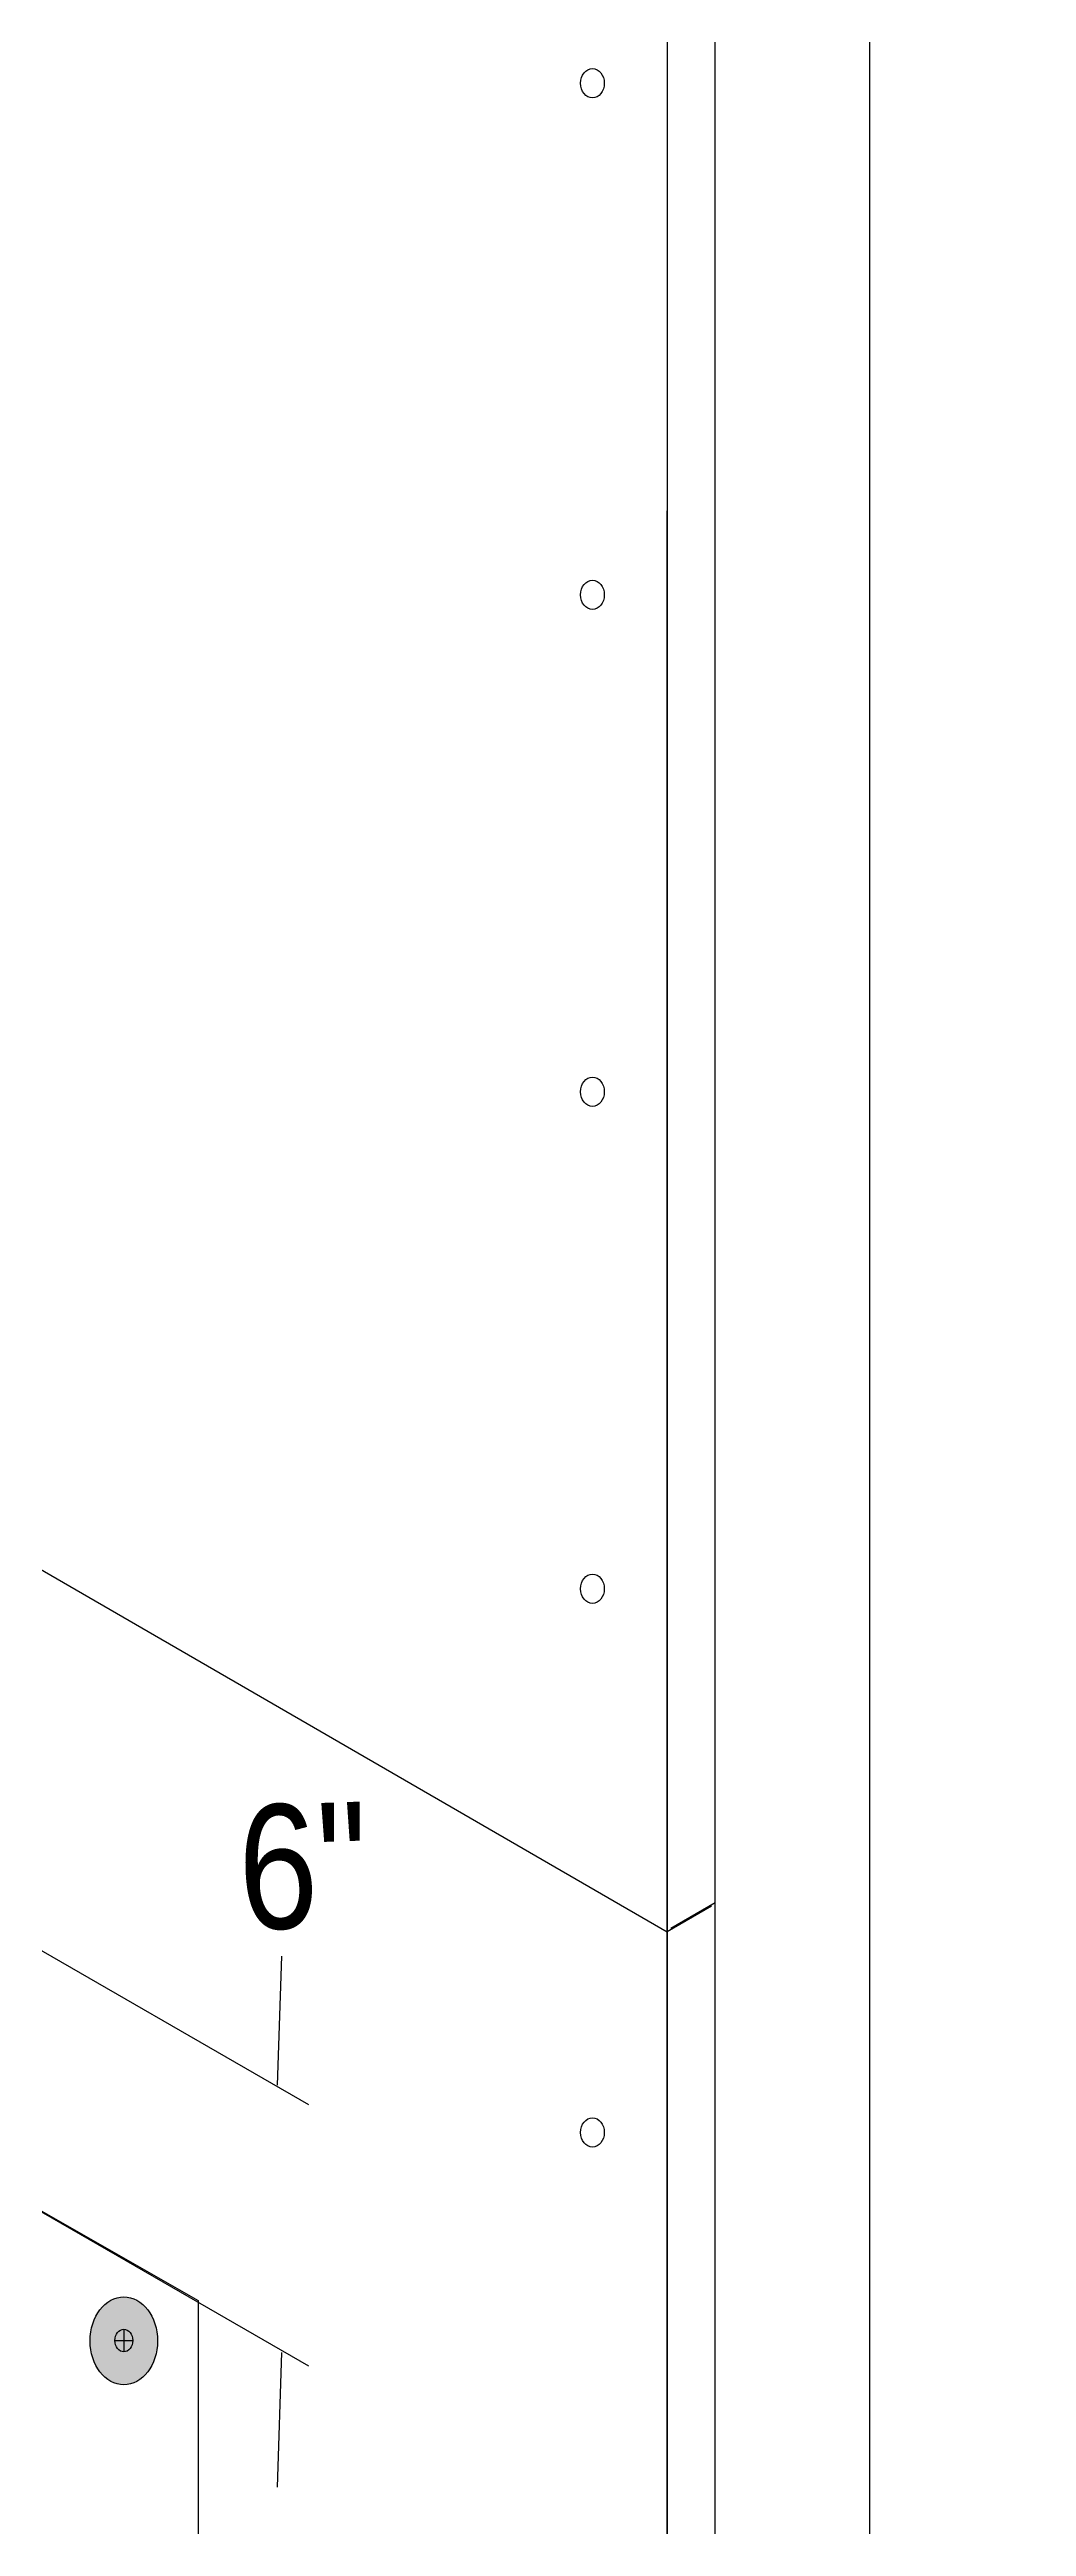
# Model space of a CAD drawing. Extents: x -1140 to 5605, y -816 to 2382.
# Drawn here: x -134.2 to -28.1, y -26 to 243.2 of the extents above; entities that cross this region are included whole.
import ezdxf

# ---------------------------------------------------------------- set-up
doc = ezdxf.new("R2010")
doc.units = 0
doc.header["$MEASUREMENT"] = 0
for name, color, linetype, lineweight in [('G-ANNO-TTLB', 7, 'Continuous', 0), ('TYVEK', 7, 'Continuous', 0), ('wall scratch', 7, 'Continuous', 0)]:
    doc.layers.add(name, color=color, linetype=linetype, lineweight=lineweight)

# ---------------------------------------------------------------- blocks, each defined once
blk = doc.blocks.new('Block_38')
at = {"layer": 'wall scratch', "color": 18, "lineweight": 25, "true_color": 0x000000}
for points in [[(-335.57, -17.59)], [(-66.7, -173.25)]]:
    blk.add_lwpolyline(points, dxfattribs=at)
blk = doc.blocks.new('Block_40')
at = {"layer": 'wall scratch', "color": 18, "lineweight": 25, "true_color": 0x000000}
for centre in [(-75.21, 239.57), (-75.21, 183.96), (-75.21, 129.95), (-75.21, 75.93), (-75.21, 16.83)]:
    blk.add_ellipse(centre, major_axis=(0, 1.59), ratio=0.812499, dxfattribs=at)
blk = doc.blocks.new('Block_89')
at = {"layer": 'TYVEK', "color": 33, "lineweight": 25, "true_color": 0xcc9966}
for points in [[(-227.09, 75.39)], [(-129.46, 20.44)]]:
    blk.add_lwpolyline(points, dxfattribs=at)
blk = doc.blocks.new('Block_96')
at = {"layer": 'TYVEK', "color": 1, "lineweight": 25, "true_color": 0xff0000}
for points in [[(-212.04, 47.4)], [(-129.46, -0.28)]]:
    blk.add_lwpolyline(points, dxfattribs=at)
blk = doc.blocks.new('Block_109')
at = {"layer": 'TYVEK', "color": 1, "lineweight": 25, "true_color": 0xff0000}
for points in [[(-208.11, 49.42)], [(-125.53, 1.74)]]:
    blk.add_lwpolyline(points, dxfattribs=at)
blk = doc.blocks.new('Block_111')
at = {"layer": 'TYVEK', "color": 4, "lineweight": 25, "true_color": 0x00ffff}
for points in [[(-284.56, 87.09)], [(-120.7, -6.52)]]:
    blk.add_lwpolyline(points, dxfattribs=at)

msp = doc.modelspace()

# ---------------------------------------------------------------- hatches: boundary and pattern name
at = {"layer": 'G-ANNO-TTLB', "true_color": 0xff00ff, "transparency": 33554687}
h = msp.add_hatch(color=6, dxfattribs=at)
edge = h.paths.add_edge_path()
edge.add_spline(control_points=[(1815.43, -731.7), (1815.43, -731.7), (-1114.08, -731.7), (-1114.08, -731.7), (-1114.08, -731.7), (-1114.08, 1725.3), (-1114.08, 1725.3), (-1114.08, 1725.3), (1815.43, 1725.3), (1815.43, 1725.3), (1815.43, 1725.3), (1815.43, -731.7), (1815.43, -731.7)], knot_values=[0, 0, 0, 0, 1, 1, 1, 2, 2, 2, 3, 3, 3, 4, 4, 4, 4], degree=3, periodic=0)
edge = h.paths.add_edge_path()
edge.add_spline(control_points=[(-1105.08, 1716.3), (-1105.08, 1716.3), (-1105.08, -722.7), (-1105.08, -722.7), (-1105.08, -722.7), (1806.43, -722.7), (1806.43, -722.7), (1806.43, -722.7), (1806.43, 1716.3), (1806.43, 1716.3), (1806.43, 1716.3), (-1105.08, 1716.3), (-1105.08, 1716.3)], knot_values=[0, 0, 0, 0, 1, 1, 1, 2, 2, 2, 3, 3, 3, 4, 4, 4, 4], degree=3, periodic=0)
edge.add_line((-1105.08, 1716.3), (-1105.08, 1716.3))
at = {"layer": 'TYVEK', "true_color": 0x003b71, "transparency": 33554687}
h = msp.add_hatch(color=156, dxfattribs=at)
h.dxf.hatch_style = 2
edge = h.paths.add_edge_path()
edge.add_ellipse((-126.11, -5.82), major_axis=(0, 4.78), ratio=0.766948, start_angle=0, end_angle=360)

# ---------------------------------------------------------------- linework, layer by layer
at = {"layer": 'G-ANNO-TTLB'}
for points in [[(1815.43, -731.7), (1815.43, -731.7), (-1114.08, -731.7), (-1114.08, -731.7), (-1114.08, -731.7), (-1114.08, 1725.3), (-1114.08, 1725.3), (-1114.08, 1725.3), (1815.43, 1725.3), (1815.43, 1725.3), (1815.43, 1725.3), (1815.43, -731.7), (1815.43, -731.7)], [(-1105.08, 1716.3), (-1105.08, 1716.3), (-1105.08, -722.7), (-1105.08, -722.7), (-1105.08, -722.7), (1806.43, -722.7), (1806.43, -722.7), (1806.43, -722.7), (1806.43, 1716.3), (1806.43, 1716.3), (1806.43, 1716.3), (-1105.08, 1716.3), (-1105.08, 1716.3)]]:
    msp.add_open_spline(points, degree=3, knots=[0, 0, 0, 0, 1, 1, 1, 2, 2, 2, 3, 3, 3, 4, 4, 4, 4], dxfattribs=at)
at = {"layer": 'TYVEK', "color": 1, "lineweight": 25, "true_color": 0xff0000}
for p, q in [((-157.29, 49.41), (-106.04, 19.86)), ((-109, 35.98), (-109.46, 21.96)), ((-157.29, 21), (-106.04, -8.54)), ((-109, -7.1), (-109.46, -21.73))]:
    msp.add_line(p, q, dxfattribs=at)
at = {"layer": 'TYVEK', "color": 4, "lineweight": 25, "true_color": 0x00ffff}
for p, q in [((-157.79, 21.25), (-118.05, -1.42)), ((-118.05, -1.42), (-118.05, -59.7))]:
    msp.add_line(p, q, dxfattribs=at)
at = {"layer": 'TYVEK', "color": 18, "lineweight": 25, "true_color": 0x080808}
for p, q in [((-126.11, -4.56), (-126.11, -7.03)), ((-127.08, -5.79), (-125.13, -5.79))]:
    msp.add_line(p, q, dxfattribs=at)
at = {"layer": 'TYVEK', "color": 18, "lineweight": 25, "true_color": 0x000000}
msp.add_ellipse((-126.11, -5.82), major_axis=(0, 4.78), ratio=0.766948, dxfattribs=at)
at = {"layer": 'TYVEK', "color": 18, "lineweight": 25, "true_color": 0x080808}
msp.add_ellipse((-126.11, -5.79), major_axis=(0, 1.23), ratio=0.788846, dxfattribs=at)
at = {"layer": 'wall scratch', "color": 33, "lineweight": 25, "true_color": 0xcc9966}
msp.add_line((-45.08, -160.74), (-45.08, 263.75), dxfattribs=at)
at = {"layer": 'wall scratch', "color": 2, "lineweight": 25, "true_color": 0xffff00}
for p, q in [((-61.89, -170.47), (-61.89, 254.02)), ((-67.1, 250.88), (-67.1, -173.61)), ((-67.1, -173.61), (-67.1, 193.09)), ((-157.39, 90.91), (-67.1, 38.64)), ((-62.29, 41.42), (-67.1, 38.64)), ((-61.89, 41.78), (-66.7, 38.99))]:
    msp.add_line(p, q, dxfattribs=at)

# ---------------------------------------------------------------- block references
at = {"layer": 'TYVEK'}
for name in ['Block_111', 'Block_89', 'Block_109', 'Block_96']:
    msp.add_blockref(name, (0, 0), dxfattribs=at)
at = {"layer": 'wall scratch'}
for name in ['Block_40', 'Block_38']:
    msp.add_blockref(name, (0, 0), dxfattribs=at)

# ---------------------------------------------------------------- texts
at = {"layer": 'TYVEK', "insert": (-113.43, 38.64), "char_height": 0.2, "attachment_point": 7, "rotation": 1.9995}
msp.add_mtext('\\C1;\\c255;\\FArial Narrow|b0|i0|c1;\\H13.499987;\\W0.999999;6"', dxfattribs=at)

doc.saveas('drawing.dxf')
